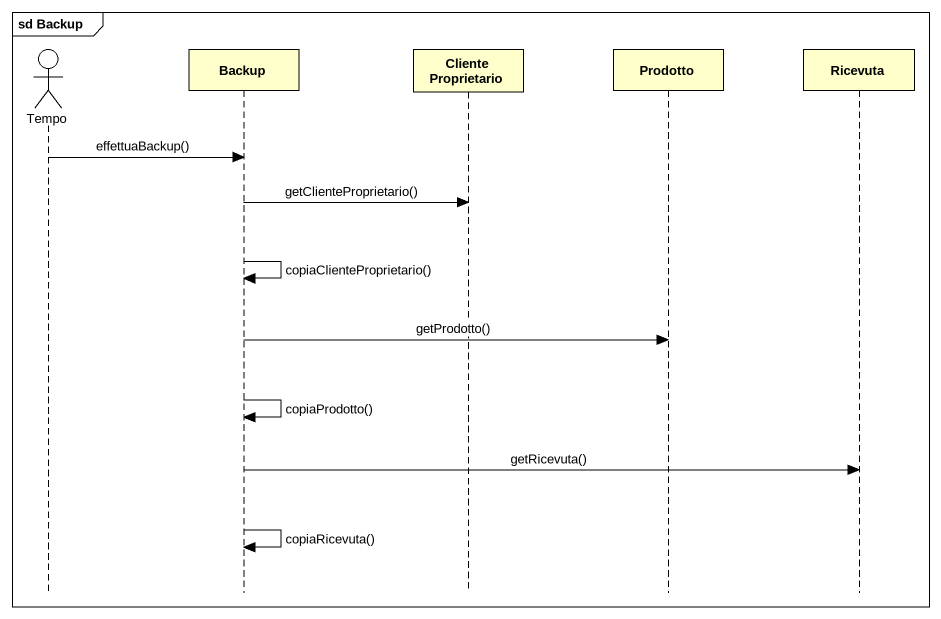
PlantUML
@startuml
mainframe sd Backup
hide footbox
actor Tempo
participant Backup
participant "Cliente Proprietario" as Cliente_Proprietario
participant Prodotto
participant Ricevuta

Tempo -> Backup : effettuaBackup()
Backup -> Cliente_Proprietario : getClienteProprietario()
Backup -> Backup : copiaClienteProprietario()
Backup -> Prodotto : getProdotto()
Backup -> Backup : copiaProdotto()
Backup -> Ricevuta : getRicevuta()
Backup -> Backup : copiaRicevuta()
@enduml
